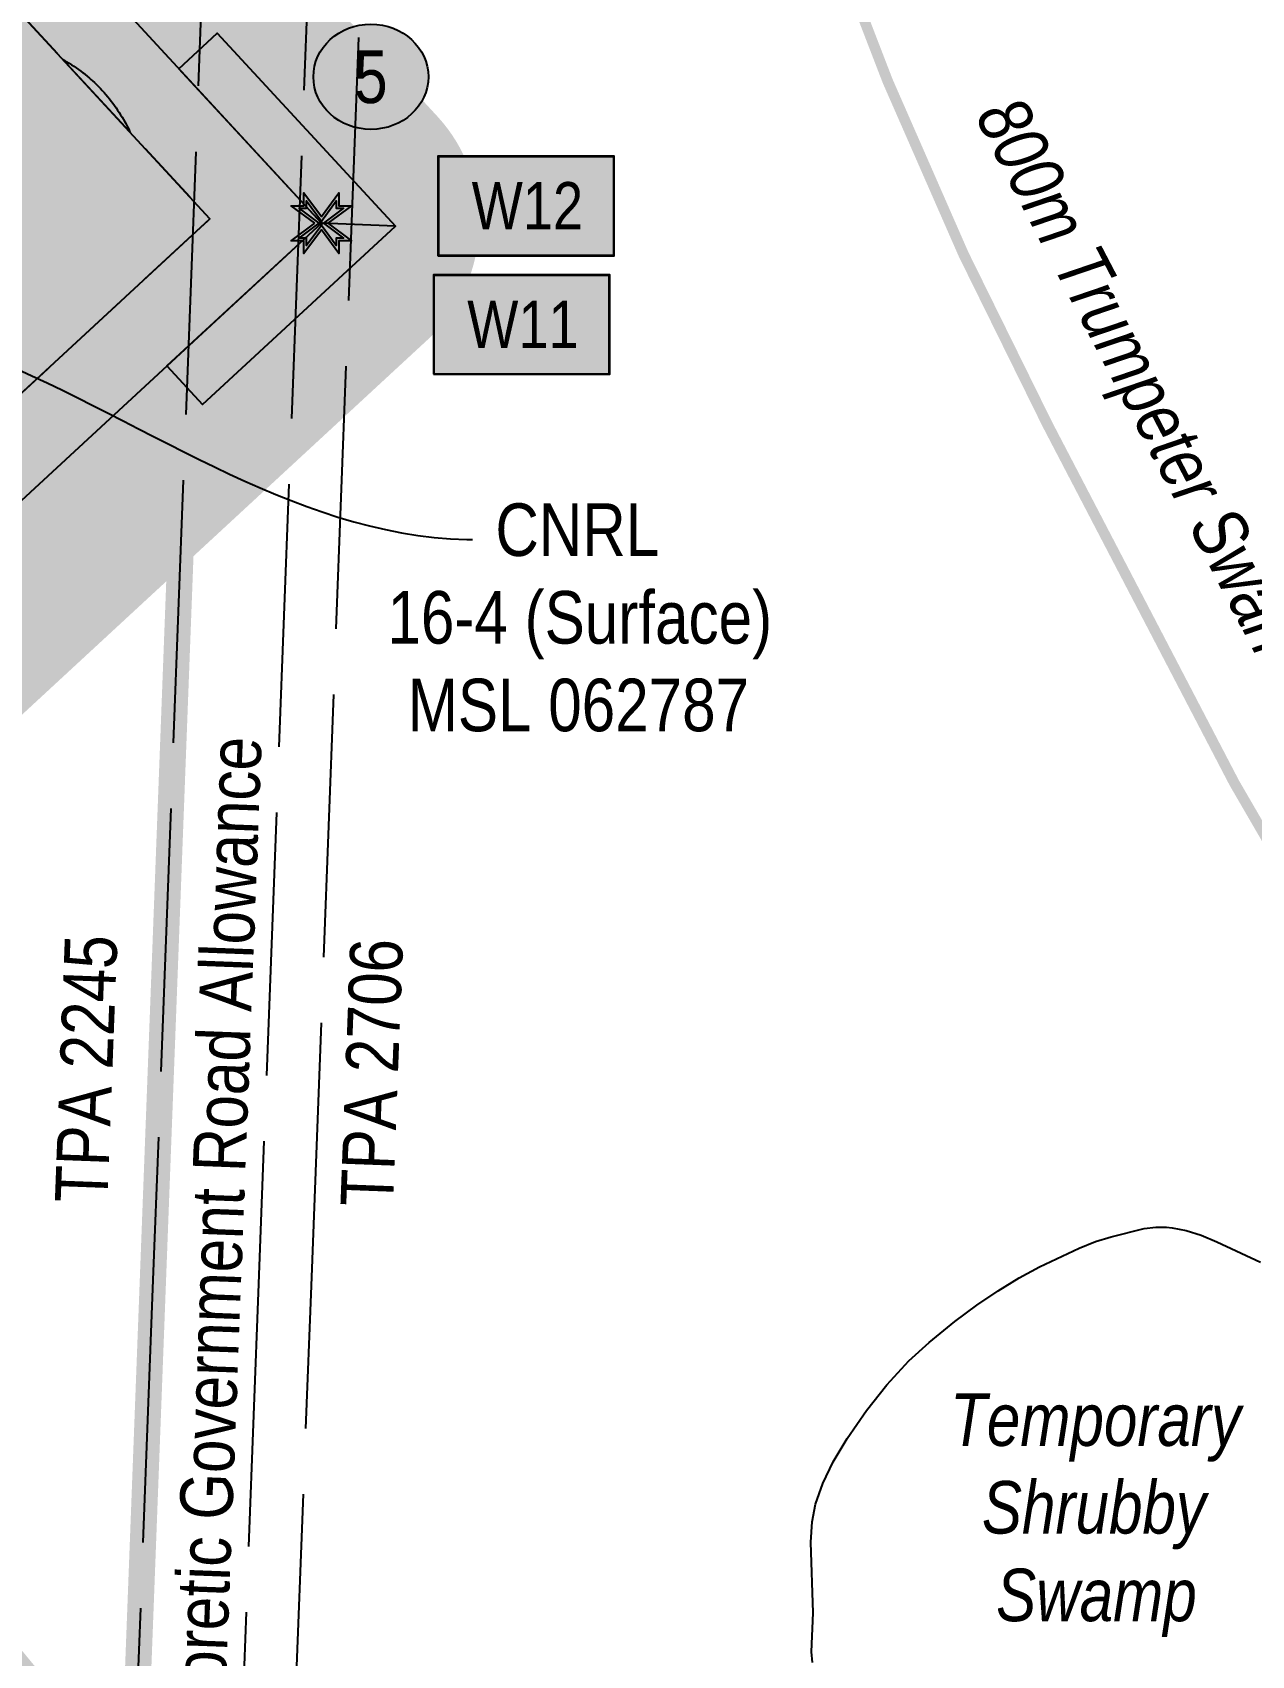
# Model space of a CAD drawing. Extents: x 331629 to 337523, y 6158057 to 6163201.
# Drawn here: x 334147.1 to 334379, y 6160134.4 to 6160443.1 of the extents above; entities that cross this region are included whole.
import ezdxf
from ezdxf.enums import TextEntityAlignment as Align

# ---------------------------------------------------------------- set-up
doc = ezdxf.new("R2010")
doc.units = 0
doc.header["$LTSCALE"] = 5
for name, pattern in [('CENTERLINEX3', [5, 2.5, -1, 0.5, -1]), ('DASHDOT2', [12.7, 6.35, -3.175, 0, -3.175]), ('foc-ACCESSROAD', [3.75, 2.5, -1.25]), ('foc-UNSURVEYED', [12.5, 10, -2.5])]:
    doc.linetypes.add(name, pattern=pattern)
for name, color, linetype in [('AS-ROADS', 254, 'Continuous'), ('AS-WILDLIFE', 131, 'DASHDOT2'), ('C-WS', 13, 'foc-ACCESSROAD'), ('L-MON', 1, 'Continuous'), ('L-ROAD-T', 7, 'Continuous'), ('L-USEC', 7, 'foc-UNSURVEYED'), ('P-BUFFER-H 30m', 51, 'Continuous'), ('P-ELEVATION', 7, 'Continuous'), ('P-PROPOSED', 10, 'Continuous'), ('P-PROPOSED-H', 21, 'Continuous'), ('P-TEMP-BLOCKS', 250, 'Continuous'), ('P-TEMP-BLUE', 146, 'Continuous'), ('WETLAND', 143, 'Continuous'), ('WETLAND-T', 146, 'Continuous')]:
    doc.layers.add(name, color=color, linetype=linetype)
doc.layers.add('AS-TRAPPER BOUNDARY', color=7, linetype='CENTERLINEX3', true_color=0xb85c00, transparency=0.6)
doc.layers.add('AS-TRAPPER-T', color=7, linetype='Continuous', true_color=0xc26100)
doc.layers.add('P-TEMP-BLUE-H', color=7, linetype='Continuous', true_color=0x99e6ff)
doc.layers.add('C-WS-T', color=13, linetype='Continuous', lineweight=9)
doc.layers.add('P-EXISTINGDISPO', color=175, linetype='Continuous', plot=False)
doc.styles.add('80', font='ARIALN.TTF', dxfattribs={"height": 10})
doc.styles.add('80CG', font='ARIALN.TTF', dxfattribs={"height": 10})
doc.styles.add('80L', font='ARIALN.TTF', dxfattribs={"height": 10})
doc.dimstyles.new('Compass 5 000', dxfattribs={"dimscale": 5, "dimtxt": 9, "dimasz": 2, "dimexe": 0.2, "dimexo": 0.0625, "dimgap": 0.5, "dimtad": 0, "dimtih": 1, "dimtoh": 1, "dimzin": 0, "dimdsep": 46, "dimtxsty": '80CG', "dimcen": 0.1, "dimse1": 1, "dimse2": 1, "dimclrd": 256, "dimclrt": 256, "dimaunit": 1, "dimadec": 4, "dimazin": 0, "dimtfac": 0.06, "dimtofl": 0, "dimtmove": 0, "dimatfit": 1, "dimfxl": 0.2, "dimtolj": 1, "dimtzin": 0, "dimlwd": -1, "dimarcsym": 0})

# ---------------------------------------------------------------- blocks, each defined once
blk = doc.blocks.new('Temp_Area5')
at = {"true_color": 0x99e6ff}
h = blk.add_hatch(color=141, dxfattribs=at)
h.dxf.hatch_style = 1
h.paths.add_polyline_path([(-16.82711371331243, -9.436567862801894), (16.33187767662457, -9.436567862801894), (16.33187767662457, 9.053714016554295), (-16.82711371331243, 9.053714016554295)])
at = {"color": 250}
for points in [[(-17.02711371331247, -9.636567862801712), (16.53187767662462, -9.636567862801712), (16.53187767662462, 9.253714016554113), (-17.02711371331247, 9.253714016554113)], [(-16.92711371331245, -9.536567862801803), (16.43187767662459, -9.536567862801803), (16.43187767662459, 9.153714016554204), (-16.92711371331245, 9.153714016554204)]]:
    blk.add_lwpolyline(points, close=True, dxfattribs=at)
at = {"color": 250, "style": '80L'}
blk.add_attdef('TEMPORARY', text='', height=9, dxfattribs=at).set_placement((0.001048257894581184, -0.1484938545327168), align=Align.MIDDLE_CENTER)
blk = doc.blocks.new('TEMP')
h = blk.add_hatch(color=255)
h.dxf.hatch_style = 1
h.paths.add_polyline_path([(-5.274161e-10, 0.2514284397220763), (-0.6656854269836912, 1.152061669657268), (-0.6656854269836914, 0.6656854303339061), (-1.152061663105632, 0.6656854303339061), (-0.2514284404497629, 5.273253e-10), (-1.152061661774314, -0.665685419564579), (-0.6656854224511335, -0.6656854195645793), (-0.6656854224511335, -1.152061655686338), (-5.273251e-10, -0.2514284436956587), (0.6656854183820542, -1.152061663420681), (0.6656854183820542, -0.6656854208922597), (1.152061656810019, -0.6656854053035205), (0.2514284429676993, 5.273253e-10), (1.152061671303363, 0.6656854258011663), (0.6656854287749412, 0.6656854258011663), (0.6656854131859291, 1.15206166422904)])
h.paths.add_polyline_path([(0.5656854229146121, 0.8485281473411305), (0.5656854319800914, 0.5656854258011663), (0.8485281444547581, 0.5656854258011663), (0.0831890339399251, 0), (0.8485281399220186, -0.5656854150320215), (0.5656854183820542, -0.5656854240973189), (0.5656854183820542, -0.8485281365719859), (0, -0.08318903609469999), (-0.5656854224511337, -0.8485281320390644), (-0.5656854224511337, -0.5656854195645792), (-0.8485281349258001, -0.5656854195645794), (-0.0831890328488955, 0), (-0.8485281394583584, 0.5656854303339058), (-0.5656854269836913, 0.5656854303339061), (-0.5656854269836913, 0.8485281428085727), (0, 0.0831890306941206)], flags=16)
h = blk.add_hatch(color=1)
h.dxf.hatch_style = 1
h.paths.add_polyline_path([(0, 0.0831890306941205), (-0.5656854269836911, 0.8485281428085727), (-0.5656854269836912, 0.5656854303339061), (-0.8485281394583578, 0.5656854303339061), (-0.0831890328488953, -1e-16), (-0.8485281349258001, -0.5656854195645793), (-0.5656854224511337, -0.5656854195645793), (-0.5656854224511337, -0.848528132039064), (0, -0.08318903609469999), (0.5656854183820542, -0.8485281365719856), (0.5656854183820542, -0.5656854240973191), (0.8485281399220184, -0.5656854150320213), (0.0831890339399251, -1e-16), (0.8485281444547581, 0.5656854258011663), (0.5656854319800914, 0.5656854258011663), (0.5656854229146121, 0.8485281473411308)])
at = {"color": 1}
for p, q in [((-0.0831890328488953, 0), (0.0831890339399252, 0)), ((0, 0.0831890306941205), (0, -0.08318903609469999))]:
    blk.add_line(p, q, dxfattribs=at)
at = {"color": 255, "flags": 128}
blk.add_lwpolyline([(-0.251428440449763, 5.27325e-10), (-1.152061663105632, 0.6656854303339061), (-0.6656854269836914, 0.6656854303339061), (-0.6656854269836914, 1.152061669657268), (-5.274159999999999e-10, 0.2514284397220763), (0.6656854131859291, 1.15206166422904), (0.6656854287749412, 0.6656854258011663), (1.152061671303363, 0.6656854258011663), (0.2514284429676991, 5.27325e-10), (1.152061656810019, -0.6656854053035204), (0.6656854183820542, -0.6656854208922596), (0.6656854183820542, -1.152061663420681), (-5.27325e-10, -0.2514284436956586), (-0.6656854224511335, -1.152061655686338), (-0.6656854224511335, -0.6656854195645793), (-1.152061661774314, -0.6656854195645793)], close=True, dxfattribs=at)
at = {"color": 1, "flags": 128}
blk.add_lwpolyline([(-0.0831890328488953, 0), (-0.8485281394583578, 0.5656854303339061), (-0.5656854269836913, 0.5656854303339061), (-0.5656854269836913, 0.8485281428085727), (0, 0.0831890306941205), (0.5656854229146121, 0.8485281473411305), (0.5656854319800914, 0.5656854258011663), (0.8485281444547581, 0.5656854258011663), (0.0831890339399252, 0), (0.8485281399220184, -0.5656854150320214), (0.5656854183820542, -0.5656854240973189), (0.5656854183820542, -0.8485281365719856), (0, -0.08318903609469999), (-0.5656854224511335, -0.848528132039064), (-0.5656854224511335, -0.5656854195645792), (-0.8485281349258001, -0.5656854195645792)], close=True, dxfattribs=at)
blk = doc.blocks.new('Induction_Bend_No')
at = {"layer": 'P-ELEVATION'}
h = blk.add_hatch(color=111, dxfattribs=at)
h.dxf.hatch_style = 1
edge = h.paths.add_edge_path()
edge.add_ellipse((0, 0), major_axis=(-10.94338366431845, 0), ratio=0.9137941524069553, start_angle=0, end_angle=360)
at = {"layer": 'P-ELEVATION', "color": 7, "flags": 128}
blk.add_lwpolyline([(0, 0, 5, 0, 0), (-8.542808240715885, -4.542353181251372, 0, 0, 0)], format="xyseb", dxfattribs=at)
at = {"layer": 'P-ELEVATION', "color": 7}
blk.add_ellipse((0, 0), major_axis=(-10.94338366431845, 0), ratio=0.9137941524069553, dxfattribs=at)
at = {"layer": 'P-ELEVATION', "style": '80'}
blk.add_attdef('BEND', text='', height=10, dxfattribs=at).set_placement((0, 0), align=Align.MIDDLE_CENTER)

msp = doc.modelspace()

# ---------------------------------------------------------------- hatches: boundary and pattern name
at = {"layer": 'AS-ROADS'}
h = msp.add_hatch(color=256, dxfattribs=at)
h.dxf.hatch_style = 1
h.paths.add_polyline_path([(334112.201, 6160476.703999976), (334106.6409999997, 6160475.655999972), (334096.574, 6160470.566999972), (334089.0199999991, 6160458.634999976), (334066.4659999997, 6160445.199999976), (334044.2739999993, 6160425.601999973), (334016.986, 6160402.956999976), (334016.1759554246, 6160400.663444879), (334013.4629999997, 6160392.981999971), (334030.844, 6160385.755999972), (334065.0799999997, 6160362.301999977), (334085.4959999997, 6160357.075999972), (334109.704, 6160365.623999972), (334123.1319999997, 6160376.074999973), (334164.9839999997, 6160409.641999972), (334169.4339999997, 6160418.389999972), (334164.7399999997, 6160425.815999973), (334137.9629999997, 6160450.896999976), (334120.0489999997, 6160467.377999976), (334115.122, 6160475.676999963)])
at = {"layer": 'P-BUFFER-H 30m'}
h = msp.add_hatch(color=256, dxfattribs=at)
h.dxf.hatch_style = 1
edge = h.paths.add_edge_path()
edge.add_line((334337.1842808389, 6159857.051173763), (334427.2786462629, 6159928.481120697))
edge.add_line((334427.2786462628, 6159928.481120697), (334371.8732461896, 6159998.363776013))
edge.add_line((334371.8732461896, 6159998.363776012), (334266.0888396498, 6159914.508955806))
edge.add_arc((334247.4528867204, 6159938.018555089), 29.9999999993986, 218.831839109589, 308.4037031654909, ccw=False)
edge.add_line((334224.0831974435, 6159919.207451371), (334140.5385509576, 6160022.997875282))
edge.add_line((334140.5385509576, 6160022.997875282), (333976.941418254, 6160221.542212292))
edge.add_arc((334000.0941724815, 6160240.619685178), 29.99999999991374, 132.7343521630825, 219.4879380229488, ccw=False)
edge.add_line((333979.7361673173, 6160262.654921181), (334138.4772264967, 6160409.313268838))
edge.add_line((334138.4772264968, 6160409.313268839), (334076.622103819, 6160476.270762024))
edge.add_line((334076.6221038189, 6160476.270762023), (334063.013591254, 6160485.038924614))
edge.add_arc((334079.2623166031, 6160510.257547189), 29.99999999964077, 222.7256274695583, 237.2057277109838, ccw=False)
edge.add_line((334057.2239808473, 6160489.902897668), (333995.5217083886, 6160556.709029401))
edge.add_line((333995.5217083886, 6160556.709029401), (333987.5535273638, 6160557.214628913))
edge.add_arc((333989.4532761966, 6160587.154417728), 29.99999999913983, 194.9048075012712, 266.3693176920443, ccw=False)
edge.add_line((333960.4626411743, 6160579.438001396), (333942.3785540868, 6160647.380054534))
edge.add_line((333942.3785540868, 6160647.380054534), (333867.1077894215, 6160689.984032953))
edge.add_arc((333881.8851804815, 6160716.092053053), 30.00000000040593, 185.6180673041316, 240.48972061021078, ccw=False)
edge.add_line((333852.0292831024, 6160713.155151336), (333847.4575090942, 6160759.630801117))
edge.add_arc((333877.3134064732, 6160762.567702834), 30.00000000004675, 176.4030204967399, 185.6180673059235, ccw=False)
edge.add_line((333847.372505357, 6160764.44984001), (333850.7563759896, 6160818.28020757))
edge.add_line((333850.7563759897, 6160818.28020757), (333732.1467863055, 6160825.353429129))
edge.add_arc((333733.9326481088, 6160855.300226916), 29.99999999962705, 176.587237553463, 266.58723755119723, ccw=False)
edge.add_line((333703.9858503232, 6160857.086088717), (333715.0661331185, 6161042.889373019))
edge.add_arc((333745.0129309041, 6161041.103511217), 30.00000000001992, 86.62077591483461, 176.5872375516875, ccw=False)
edge.add_line((333746.7812628988, 6161071.051349235), (333839.1572584131, 6161065.596817648))
edge.add_arc((333837.3889264183, 6161035.648979631), 29.99999999965573, -48.20442529783571, 86.62077591428579, ccw=False)
edge.add_line((333857.3831731384, 6161013.283155297), (333841.6192784507, 6160999.190797468))
edge.add_arc((333821.6250317316, 6161021.556621803), 30.00000000034905, 266.62077591993943, 311.7955746996528, ccw=False)
edge.add_line((333819.8566997395, 6160991.608783783), (333787.258580091, 6160993.53360713))
edge.add_line((333787.258580091, 6160993.533607131), (333781.5457889154, 6160897.540786976))
edge.add_line((333781.5457889154, 6160897.540786976), (333900.2829577221, 6160890.459957301))
edge.add_arc((333898.4970959186, 6160860.513159515), 29.99999999963398, -3.5969894639998756, 86.58723755097532, ccw=False)
edge.add_line((333928.4379967076, 6160858.631017135), (333922.44932058, 6160763.363857951))
edge.add_line((333922.4493205801, 6160763.363857951), (333924.3792252539, 6160743.744871192))
edge.add_line((333924.3792252538, 6160743.744871191), (333995.7756332692, 6160703.333815982))
edge.add_arc((333980.9982422083, 6160677.225795885), 30.00000000002551, 14.904807502990025, 60.489720607883385, ccw=False)
edge.add_line((334009.9888772306, 6160684.942212216), (334024.8103418219, 6160629.257856684))
edge.add_arc((334016.3524218875, 6160600.474813232), 29.99999999923482, 42.72562747526422, 73.62453335046717, ccw=False)
edge.add_line((334038.3907576409, 6160620.829462755), (334108.4391364063, 6160544.986855458))
edge.add_line((334108.4391364062, 6160544.986855458), (334122.0456274829, 6160536.219995339))
edge.add_arc((334105.7969021325, 6160511.001372767), 29.99999999964605, 42.731654311290015, 57.205727707684105, ccw=False)
edge.add_line((334127.8330966967, 6160531.358340348), (334224.0975555412, 6160427.153117436))
edge.add_arc((334202.0613609774, 6160406.796149855), 30.00000000012799, -47.265647837488984, 42.73165431297372, ccw=False)
edge.add_line((334222.419366141, 6160384.76091385), (334061.8583087877, 6160236.421098741))
edge.add_line((334061.8583087877, 6160236.42109874), (334198.581992911, 6160070.490848187))
edge.add_arc((334175.4292386899, 6160051.413375297), 29.999999999845, 38.831839131809716, 39.487938041494886, ccw=False)
edge.add_line((334198.7989279598, 6160070.224479023), (334254.5003645338, 6160001.024644474))
edge.add_line((334254.5003645339, 6160001.024644474), (334360.5442668037, 6160085.08516577))
edge.add_arc((334379.180219733, 6160061.575566488), 29.9999999993986, 38.40860469807433, 128.403703165491, ccw=False)
edge.add_line((334402.6882246622, 6160080.213530547), (334514.0014579316, 6159939.814502615))
edge.add_arc((334490.4934530027, 6159921.176538556), 29.99999999989897, -51.591395302424075, 38.40860469974439, ccw=False)
edge.add_line((334509.1314170605, 6159897.668533627), (334383.7773571952, 6159798.283474395))
edge.add_arc((334365.139393137, 6159821.791479323), 29.99999999967255, 218.4086047067574, 308.4086046993779, ccw=False)
edge.add_line((334341.6313882103, 6159803.153515262), (334332.3142399705, 6159814.905204771))
edge.add_arc((334355.8222448971, 6159833.543168833), 30.0000000003433, 128.4086046991165, 218.4086047081512, ccw=False)
at = {"layer": 'P-PROPOSED-H'}
h = msp.add_hatch(color=256, dxfattribs=at)
h.dxf.hatch_style = 1
h.paths.add_polyline_path([(334355.8222448971, 6159833.543168824), (334469.4246152503, 6159923.611079816), (334376.7448814319, 6160040.507734014), (334247.4528867205, 6159938.018555086), (334163.8005352722, 6160041.942784615), (334000.0941724816, 6160240.619685174), (334180.8694301293, 6160407.635079434), (334096.0732452262, 6160499.426021338), (334079.2623166026, 6160510.257547186), (334009.409761683, 6160585.88813257), (333989.4532761966, 6160587.154417725), (333968.1267017417, 6160667.27852063), (333881.8851804815, 6160716.092053049), (333877.3134064732, 6160762.567702822), (333882.5854754677, 6160846.4353924), (333733.9326481088, 6160855.300226908), (333745.0129309041, 6161041.10351121), (333837.3889264186, 6161035.648979628), (333821.6250317309, 6161021.556621795), (333759.0929664902, 6161025.248956825), (333749.8167634469, 6160869.379634263), (333898.4970959186, 6160860.513159512), (333892.3567373029, 6160762.833053044), (333896.048003733, 6160725.308449783), (333980.9982422083, 6160677.225795877), (334001.1705888576, 6160601.43813564), (334016.3524218858, 6160600.474813221), (334088.9866472504, 6160521.832464495), (334105.7969021327, 6160511.001372755), (334202.0613609773, 6160406.796149851), (334020.6795168625, 6160239.220339973), (334175.4292386833, 6160051.413375301), (334249.8017377931, 6159959.017829509), (334379.1802197328, 6160061.575566476), (334490.4934530023, 6159921.176538545), (334365.139393137, 6159821.791479313)])
at = {"layer": 'P-TEMP-BLUE-H'}
h = msp.add_hatch(color=256, dxfattribs=at)
h.dxf.hatch_style = 1
h.paths.add_polyline_path([(334202.0613609773, 6160406.796149851), (334174.9240786592, 6160436.171960892), (334182.2680314199, 6160442.956281472), (334216.1893148752, 6160406.236863457)], flags=17)
h = msp.add_hatch(color=256, dxfattribs=at)
h.dxf.hatch_style = 1
h.paths.add_polyline_path([(334202.0613609771, 6160406.796149851), (334172.6855499352, 6160379.658867527), (334179.4698705147, 6160372.314914767), (334216.1893148752, 6160406.236863457)], flags=17)

# ---------------------------------------------------------------- linework, layer by layer
at = {"layer": 'AS-TRAPPER BOUNDARY', "const_width": 4.998979999999975, "flags": 128}
msp.add_lwpolyline([(334219.5517244075, 6161511.394674963), (334215.7604517726, 6161411.486468468), (334200.5139485614, 6161009.62282535), (334185.2665675433, 6160607.758760657), (334170.0208642801, 6160205.896739949), (334154.7741484031, 6159804.034080007), (334150.9834441261, 6159704.105794841)], dxfattribs=at)
at = {"layer": 'AS-WILDLIFE', "const_width": 1.99960644, "flags": 128}
msp.add_lwpolyline([(335080.6600857316, 6159870.413249007, -0.2780239255329309), (334375.7583364293, 6160300.365482153), (334340.1887586272, 6160368.564210279, -0.03376879924792178), (334296.8527713495, 6160467.396489221), (334288.4177679294, 6160490.814909985, -0.01566260618228384), (334272.9251933519, 6160538.45741715), (334271.9766163801, 6160541.718396665, -0.07789036650548656), (334218.574984303, 6160783.590784232), (334217.9572094067, 6160793.569319736, -0.1406944124418613), (334313.3015861766, 6161224.544944458, -0.1406944124418613)], format="xyb", dxfattribs=at)
at = {"layer": 'C-WS', "flags": 128}
msp.add_lwpolyline([(334177.5580011914, 6160404.576446169), (334085.414872289, 6160319.446484353), (334038.8196416502, 6160369.875064407), (334014.175112073, 6160396.547806854), (334000.6054728923, 6160411.23476225), (334081.3608131722, 6160485.834956422), (334092.3426019772, 6160495.979370018), (334096.0732452262, 6160499.426021352), (334152.8706022322, 6160437.943126596), (334153.2136215041, 6160437.748286798), (334153.6670297582, 6160437.481636762), (334154.1165174238, 6160437.207420621), (334154.5608558955, 6160436.924683026), (334154.9995312215, 6160436.63484609), (334155.4339118032, 6160436.33805837), (334155.8627804002, 6160436.033664621), (334156.2863562345, 6160435.721456168), (334156.7048433705, 6160435.400824154), (334157.1173311069, 6160435.074708573), (334157.524246374, 6160434.740889058), (334157.9252187967, 6160434.400081), (334158.2224786764, 6160434.140949442), (334158.5155423264, 6160433.877468313), (334158.9020583341, 6160433.519273856), (334159.2816941225, 6160433.15482767), (334159.6551075035, 6160432.78500656), (334160.0216934293, 6160432.407328684), (334160.3823139245, 6160432.0235648), (334160.7357706968, 6160431.633559913), (334161.0829106098, 6160431.238684647), (334161.4229245505, 6160430.837065982), (334161.7561944113, 6160430.429791582), (334162.0818507353, 6160430.016393411), (334162.4008801685, 6160429.597435242), (334162.712269682, 6160429.173155812), (334163.0166052253, 6160428.744033902), (334163.3130362943, 6160428.310101697), (334163.6022545118, 6160427.870130735), (334163.8836249547, 6160427.425347343), (334164.1573782103, 6160426.975842983), (334164.4232836835, 6160426.521526184), (334164.6817156855, 6160426.063284501), (334164.9318123355, 6160425.600849984), (334165.173565911, 6160425.13251968), (334165.4079180139, 6160424.662165392), (334165.6334923827, 6160424.186432729), (334177.8000044543, 6160410.956928017), (334180.8694301293, 6160407.635079439), (334177.5580011914, 6160404.576446169)], close=True, dxfattribs=at)
at = {"layer": 'L-USEC'}
for p, q in [((334185.2665675433, 6160607.758760657), (334170.0208642801, 6160205.896739949)), ((334205.3648055641, 6160606.99628061), (334190.1191023003, 6160205.134259916)), ((334200.1688946029, 6160204.758791205), (334215.4142491251, 6160606.619773265)), ((334170.0208642801, 6160205.896739949), (334154.7741484031, 6159804.034080007)), ((334190.1191004286, 6160205.134210547), (334174.8723845511, 6159803.271550599)), ((334184.922093796, 6159802.895738006), (334200.1688946029, 6160204.758791205))]:
    msp.add_line(p, q, dxfattribs=at)
at = {"layer": 'P-EXISTINGDISPO', "flags": 128}
msp.add_lwpolyline([(334165.6334923827, 6160424.186432729), (334152.8713360826, 6160437.942709758), (334153.2136215041, 6160437.748286798), (334153.6670297582, 6160437.481636762), (334154.1165174238, 6160437.207420621), (334154.5608558955, 6160436.924683026), (334154.9995312215, 6160436.63484609), (334155.4339118032, 6160436.33805837), (334155.8627804002, 6160436.033664621), (334156.2863562345, 6160435.721456168), (334156.7048433705, 6160435.400824154), (334157.1173311069, 6160435.074708573), (334157.524246374, 6160434.740889058), (334157.9252187967, 6160434.400081), (334158.2224786764, 6160434.140949442), (334158.5155423264, 6160433.877468313), (334158.9020583341, 6160433.519273856), (334159.2816941225, 6160433.15482767), (334159.6551075035, 6160432.78500656), (334160.0216934293, 6160432.407328684), (334160.3823139245, 6160432.0235648), (334160.7357706968, 6160431.633559913), (334161.0829106098, 6160431.238684647), (334161.4229245505, 6160430.837065982), (334161.7561944113, 6160430.429791582), (334162.0818507353, 6160430.016393411), (334162.4008801685, 6160429.597435242), (334162.712269682, 6160429.173155812), (334163.0166052253, 6160428.744033902), (334163.3130362943, 6160428.310101697), (334163.6022545118, 6160427.870130735), (334163.8836249547, 6160427.425347343), (334164.1573782103, 6160426.975842983), (334164.4232836835, 6160426.521526184), (334164.6817156855, 6160426.063284501), (334164.9318123355, 6160425.600849984), (334165.173565911, 6160425.13251968), (334165.4079180139, 6160424.662165392)], close=True, dxfattribs=at)
at = {"layer": 'P-PROPOSED', "flags": 128}
msp.add_lwpolyline([(334105.7969021327, 6160511.001372769), (334202.0613609773, 6160406.796149855), (334020.6795168625, 6160239.220339984), (334175.4292386833, 6160051.413375306), (334249.8017377931, 6159959.017829519), (334379.1802197328, 6160061.575566491), (334490.4934530023, 6159921.17653856), (334365.139393137, 6159821.791479328), (334355.8222448971, 6159833.543168834), (334469.4246152503, 6159923.611079826), (334376.7448814319, 6160040.507734029), (334247.4528867205, 6159938.018555091), (334163.8005352722, 6160041.94278463), (334000.0941724816, 6160240.619685179), (334180.8694301293, 6160407.635079439), (334096.0732452262, 6160499.426021352)], dxfattribs=at)
at = {"layer": 'P-TEMP-BLUE', "flags": 128}
for points in [[(334202.0613609773, 6160406.796149855), (334174.9240786592, 6160436.171960902), (334182.2680314199, 6160442.956281477), (334216.1893148752, 6160406.236863472)], [(334202.0613609771, 6160406.796149855), (334172.6855499352, 6160379.658867542), (334179.4698705147, 6160372.314914782), (334216.1893148752, 6160406.236863472)]]:
    msp.add_lwpolyline(points, close=True, dxfattribs=at)
at = {"layer": 'WETLAND'}
msp.add_lwpolyline([(334295.5217070272, 6160133.154397042), (334295.3383921002, 6160135.129482426), (334295.638412324, 6160142.577363219), (334295.1782668144, 6160156.020222081), (334295.4518520984, 6160159.881671169), (334296.1013522283, 6160163.23049143), (334297.4450790848, 6160167.143879678), (334299.441213954, 6160171.292312163), (334302.1155658848, 6160175.748368786), (334305.7746252383, 6160181.024278902), (334309.6508572765, 6160185.941984016), (334313.8601440267, 6160190.482533188), (334317.679233846, 6160193.981968756), (334322.6098252841, 6160197.955114627), (334326.7695529611, 6160201.040693752), (334330.8271070045, 6160203.797639017), (334334.8077668098, 6160206.243071017), (334338.7250501088, 6160208.385192129), (334346.2146109325, 6160211.935080613), (334349.3623431734, 6160213.147227644), (334352.3210047488, 6160214.069471136), (334352.3210047488, 6160214.069471136), (334358.6092449807, 6160215.642257525), (334360.8475502181, 6160215.907592227), (334362.8720737692, 6160215.888490001), (334363.9176881729, 6160215.7761272), (334366.5882781332, 6160215.274809617), (334369.4509606055, 6160214.371629274), (334372.4179021256, 6160213.136691083), (334380.7590205718, 6160209.246496626)], dxfattribs=at)

# ---------------------------------------------------------------- block references
msp.add_blockref('Induction_Bend_No', (334211.4930572196, 6160434.63395335)).add_auto_attribs({'BEND': '5'})
at = {"layer": 'L-MON', "xscale": 4.999016100000003, "yscale": 4.999016100000003, "zscale": 4.999016100000003}
msp.add_blockref('TEMP', (334202.0613609771, 6160406.796149855), dxfattribs=at)
at = {"layer": 'P-TEMP-BLOCKS'}
for p, values in [((334241.265419922, 6160410.257105537), {'TEMPORARY': 'W12'}), ((334240.4196973334, 6160387.713891669), {'TEMPORARY': 'W11'})]:
    msp.add_blockref('Temp_Area5', p, dxfattribs=at).add_auto_attribs(values)

# ---------------------------------------------------------------- texts
at = {"layer": 'AS-TRAPPER-T', "style": '80L'}
for s, p in [('TPA 2245', (334161.3452989202, 6160220.387772313)), ('TPA 2706', (334215.6762720973, 6160219.668543938))]:
    msp.add_text(s, height=9.992111193399966, rotation=87.82751459164936, dxfattribs=at).set_placement(p)
at = {"layer": 'AS-WILDLIFE', "insert": (334334.9606509795, 6160432.251236828), "char_height": 9.998032200000006, "attachment_point": 1, "rotation": 297.5446439804273, "style": '80L'}
msp.add_mtext_dynamic_manual_height_columns('\\pi0.49113;{\\fArial Narrow|b0|i1|c0|p34;800m Trumpeter Swan Buffer}', width=151.361937244202, gutter_width=50, heights=[0], dxfattribs=at)
at = {"layer": 'C-WS-T', "insert": (334213.9644747058, 6160353.522354764), "char_height": 9.99795999999995, "attachment_point": 1, "style": '80L'}
msp.add_mtext_dynamic_manual_height_columns('\\pi21.216;CNRL\\P\\pi0.67119;16-4 (Surface)\\P\\pi4.5347;MSL 062787', width=72.62387448840329, gutter_width=49.99999999999968, heights=[0], dxfattribs=at)
at = {"layer": 'L-ROAD-T', "style": '80L'}
msp.add_text('Theoretic Government Road Allowance', height=9.997959999999942, rotation=87.82714651019651, dxfattribs=at).set_placement((334181.927879336, 6160209.269411329), align=Align.MIDDLE_CENTER)
at = {"layer": 'WETLAND-T', "insert": (334317.1083755681, 6160184.310800934), "char_height": 9.998032200000006, "attachment_point": 1, "style": '80L'}
msp.add_mtext_dynamic_manual_height_columns('\\pi4.5677;{\\fArial Narrow|b0|i1|c0|p34;Temporary\\P\\pi10.617;Shrubby\\P\\pi13.324;Swamp}', width=63.77667121418828, gutter_width=50, heights=[0], dxfattribs=at)

# ---------------------------------------------------------------- leaders
at = {"layer": 'C-WS-T', "path_type": 1}
msp.add_leader([(334135.294606614, 6160382.75131828), (334229.7693874257, 6160346.668106199), (334230.8444162281, 6160346.648215783)], dimstyle='Compass 5 000', override={"dimasz": 1, "dimgap": 0.5, "dimtad": 0, "dimldrblk": 'DotBlank'}, dxfattribs=at)

doc.saveas('drawing.dxf')
